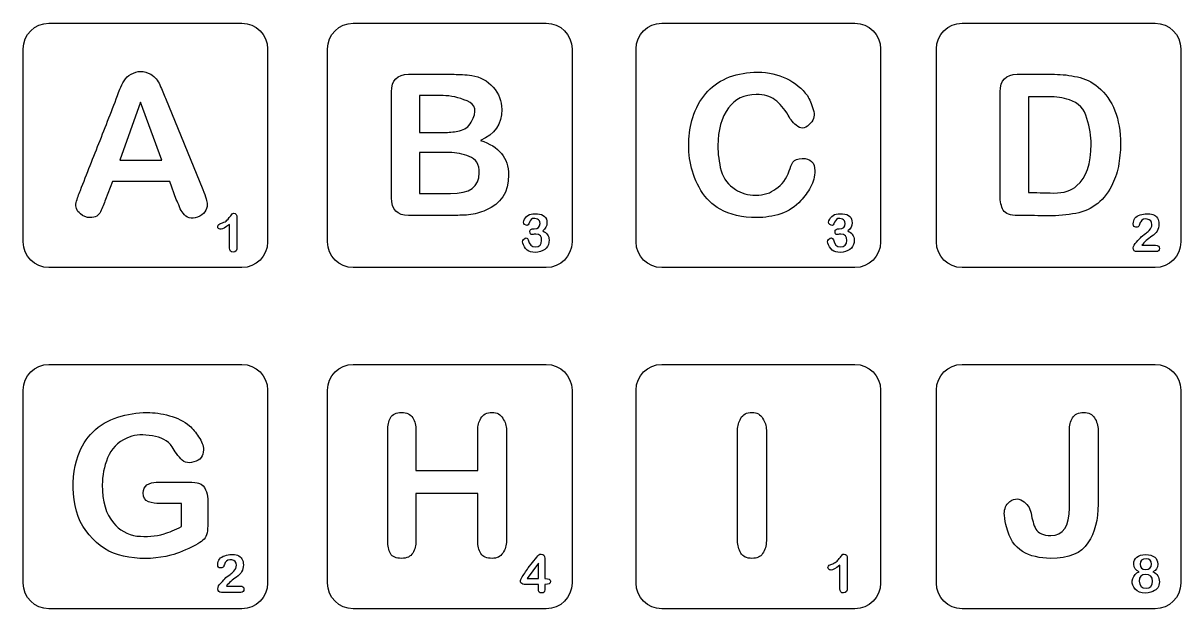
# Model space of a CAD drawing. Extents: x 12.6 to 58.1, y 26.6 to 54.4.
# Drawn here: x 12.62 to 38.02, y 41.59 to 54.44 of the extents above; entities that cross this region are included whole.
import ezdxf

# ---------------------------------------------------------------- set-up
doc = ezdxf.new("R2010")
doc.units = 0
doc.layers.add('Layer_1', color=7, linetype='CONTINUOUS')

msp = doc.modelspace()

# ---------------------------------------------------------------- linework, layer by layer
at = {"layer": 'Layer_1', "color": 7}
for p, q in [((13.187188, 54.443543), (17.420522, 54.443543)), ((13.187188, 54.443543), (13.187188, 54.443543)), ((19.865204, 54.443543), (24.098538, 54.443543)), ((19.865204, 54.443543), (19.865204, 54.443543)), ((26.633447, 54.443543), (30.866783, 54.443543)), ((26.633447, 54.443543), (26.633447, 54.443543)), ((33.221236, 54.443543), (37.454572, 54.443543)), ((33.221236, 54.443543), (33.221236, 54.443543)), ((12.622744, 49.645762), (12.622744, 53.879098)), ((17.984966, 53.879098), (17.984966, 49.645762)), ((19.30076, 49.645762), (19.30076, 53.879098)), ((24.662983, 53.879098), (24.662983, 49.645762)), ((26.069003, 49.645762), (26.069003, 53.879098)), ((31.431227, 53.879098), (31.431227, 49.645762)), ((32.656791, 49.645762), (32.656791, 53.879098)), ((38.019016, 53.879098), (38.019016, 49.645762)), ((17.420522, 49.081317), (13.187188, 49.081317)), ((24.098538, 49.081317), (19.865204, 49.081317)), ((30.866783, 49.081317), (26.633447, 49.081317)), ((37.454572, 49.081317), (33.221236, 49.081317)), ((13.187188, 46.956393), (17.420522, 46.956393)), ((13.187188, 46.956393), (13.187188, 46.956393)), ((19.865204, 46.956393), (24.098538, 46.956393)), ((19.865204, 46.956393), (19.865204, 46.956393)), ((26.633447, 46.956393), (30.866783, 46.956393)), ((26.633447, 46.956393), (26.633447, 46.956393)), ((33.221236, 46.956393), (37.454572, 46.956393)), ((33.221236, 46.956393), (33.221236, 46.956393)), ((12.622744, 42.158615), (12.622744, 46.391949)), ((17.984966, 46.391949), (17.984966, 42.158615)), ((19.30076, 42.158615), (19.30076, 46.391949)), ((24.662983, 46.391949), (24.662983, 42.158615)), ((26.069003, 42.158615), (26.069003, 46.391949)), ((31.431227, 46.391949), (31.431227, 42.158615)), ((32.656791, 42.158615), (32.656791, 46.391949)), ((38.019016, 46.391949), (38.019016, 42.158615)), ((17.420522, 41.594171), (13.187188, 41.594171)), ((24.098538, 41.594171), (19.865204, 41.594171)), ((30.866783, 41.594171), (26.633447, 41.594171)), ((37.454572, 41.594171), (33.221236, 41.594171))]:
    msp.add_line(p, q, dxfattribs=at)
at = {"layer": 'Layer_1', "color": 3}
for p, q in [((21.075461, 53.32082), (22.080166, 53.32082)), ((34.428345, 53.32082), (35.246129, 53.32082)), ((34.428345, 53.32082), (34.428345, 53.32082)), ((20.701615, 50.610454), (20.701615, 52.935293)), ((21.320796, 52.853514), (21.320796, 52.047414)), ((21.83483, 52.853514), (21.320796, 52.853514)), ((34.054502, 50.668868), (34.054502, 52.935293)), ((34.673681, 52.830149), (34.673681, 50.727283)), ((35.117622, 52.830149), (34.673681, 52.830149)), ((15.199275, 52.713323), (14.743653, 51.439919)), ((15.666579, 51.439919), (15.199275, 52.713323)), ((15.748358, 52.795102), (16.566139, 50.797375)), ((21.320796, 52.047414), (21.893242, 52.047414)), ((21.975021, 51.603475), (21.320796, 51.603475)), ((21.320796, 51.603475), (21.320796, 50.703917)), ((21.975021, 51.603475), (21.975021, 51.603475)), ((14.743653, 51.439919), (15.666579, 51.439919)), ((29.989122, 51.206267), (29.989122, 51.206267)), ((14.580096, 50.972616), (14.428221, 50.575405)), ((15.841819, 50.972616), (14.580096, 50.972616)), ((15.98201, 50.575405), (15.841819, 50.972616)), ((15.98201, 50.575405), (15.98201, 50.575405)), ((21.320796, 50.703917), (21.998387, 50.703917)), ((17.208683, 50.259976), (17.208683, 50.259976)), ((17.313828, 50.178197), (17.313828, 49.535656)), ((22.021752, 50.224927), (21.075461, 50.224927)), ((22.021752, 50.224924), (22.021752, 50.224927)), ((22.021752, 50.224924), (22.021752, 50.224924)), ((17.150272, 49.512291), (17.150272, 50.026324)), ((23.832554, 49.932858), (23.832554, 49.932864)), ((30.526524, 49.932858), (30.526524, 49.932864)), ((37.150396, 49.757624), (37.243853, 49.827719)), ((37.162077, 49.570705), (37.162077, 49.570702)), ((37.162077, 49.570702), (37.465824, 49.570702)), ((17.150272, 49.512291), (17.150272, 49.512291)), ((37.477508, 49.430511), (37.056932, 49.430511)), ((20.619838, 43.086855), (20.619838, 45.516837)), ((21.239017, 45.516837), (21.239017, 44.62896)), ((21.239017, 45.516837), (21.239017, 45.516837)), ((22.5942, 44.62896), (22.5942, 45.516837)), ((23.22506, 45.516837), (23.22506, 43.086855)), ((28.295146, 43.086855), (28.295146, 45.516837)), ((28.926005, 45.516837), (28.926005, 43.086855)), ((35.573242, 43.811179), (35.573242, 45.516837)), ((36.204104, 45.516837), (36.204104, 43.892955)), ((36.204104, 45.516837), (36.204104, 45.516837)), ((21.239017, 44.62896), (22.5942, 44.62896)), ((15.538069, 44.371943), (16.250708, 44.371943)), ((16.671284, 44.009781), (16.671284, 43.413971)), ((16.671284, 44.009776), (16.671284, 44.009781)), ((16.671284, 44.009776), (16.671284, 44.009776)), ((22.5942, 44.126607), (21.239017, 44.126607)), ((21.239017, 44.126607), (21.239017, 43.086855)), ((22.5942, 43.086855), (22.5942, 44.126607)), ((16.098836, 43.904639), (15.619848, 43.904639)), ((16.098836, 43.402287), (16.098836, 43.904639)), ((28.295146, 43.086855), (28.295146, 43.086855)), ((23.70405, 42.491045), (23.890972, 42.724694)), ((24.066212, 42.701331), (24.066212, 42.25739)), ((30.701765, 42.701331), (30.701765, 42.058788)), ((37.255537, 42.689647), (37.255537, 42.689647)), ((23.926015, 42.596187), (23.680682, 42.25739)), ((23.926015, 42.25739), (23.926015, 42.596187)), ((30.538206, 42.03542), (30.538206, 42.549456)), ((36.986839, 42.572821), (36.986839, 42.572821)), ((17.068492, 42.280755), (17.161953, 42.350851)), ((23.680682, 42.25739), (23.926015, 42.25739)), ((37.395729, 42.198976), (37.395729, 42.198976)), ((17.395605, 41.953643), (16.975029, 41.953643)), ((17.080173, 42.093834), (17.383921, 42.093834)), ((17.080173, 42.093834), (17.080173, 42.093834)), ((23.926015, 42.128883), (23.645633, 42.128883)), ((23.926015, 42.023738), (23.926015, 42.128883)), ((23.926021, 42.023738), (23.926015, 42.023738)), ((24.066212, 42.128883), (24.066212, 42.012054)), ((30.538208, 42.035422), (30.538206, 42.03542))]:
    msp.add_line(p, q, dxfattribs=at)
at = {"layer": 'Layer_1', "color": 7}
for points in [[(12.622744, 53.879098), (12.622744, 54.1918), (12.874486, 54.443543), (13.187188, 54.443543)], [(17.420522, 54.443543), (17.733224, 54.443543), (17.984966, 54.1918), (17.984966, 53.879098)], [(19.30076, 53.879098), (19.30076, 54.1918), (19.552502, 54.443543), (19.865204, 54.443543)], [(24.098538, 54.443543), (24.41124, 54.443543), (24.662983, 54.1918), (24.662983, 53.879098)], [(26.069003, 53.879098), (26.069003, 54.1918), (26.320745, 54.443543), (26.633447, 54.443543)], [(30.866783, 54.443543), (31.179485, 54.443543), (31.431227, 54.1918), (31.431227, 53.879098)], [(32.656791, 53.879098), (32.656791, 54.1918), (32.908534, 54.443543), (33.221236, 54.443543)], [(37.454572, 54.443543), (37.767274, 54.443543), (38.019016, 54.1918), (38.019016, 53.879098)], [(13.187188, 49.081317), (12.874486, 49.081317), (12.622744, 49.33306), (12.622744, 49.645762)], [(17.984966, 49.645762), (17.984966, 49.33306), (17.733224, 49.081317), (17.420522, 49.081317)], [(19.865204, 49.081317), (19.552502, 49.081317), (19.30076, 49.33306), (19.30076, 49.645762)], [(24.662983, 49.645762), (24.662983, 49.33306), (24.41124, 49.081317), (24.098538, 49.081317)], [(26.633447, 49.081317), (26.320745, 49.081317), (26.069003, 49.33306), (26.069003, 49.645762)], [(31.431227, 49.645762), (31.431227, 49.33306), (31.179485, 49.081317), (30.866783, 49.081317)], [(33.221236, 49.081317), (32.908534, 49.081317), (32.656791, 49.33306), (32.656791, 49.645762)], [(38.019016, 49.645762), (38.019016, 49.33306), (37.767274, 49.081317), (37.454572, 49.081317)], [(12.622744, 46.391949), (12.622744, 46.704651), (12.874486, 46.956393), (13.187188, 46.956393)], [(17.420522, 46.956393), (17.733224, 46.956393), (17.984966, 46.704651), (17.984966, 46.391949)], [(19.30076, 46.391949), (19.30076, 46.704651), (19.552502, 46.956393), (19.865204, 46.956393)], [(24.098538, 46.956393), (24.41124, 46.956393), (24.662983, 46.704651), (24.662983, 46.391949)], [(26.069003, 46.391949), (26.069003, 46.704651), (26.320745, 46.956393), (26.633447, 46.956393)], [(30.866783, 46.956393), (31.179485, 46.956393), (31.431227, 46.704651), (31.431227, 46.391949)], [(32.656791, 46.391949), (32.656791, 46.704651), (32.908534, 46.956393), (33.221236, 46.956393)], [(37.454572, 46.956393), (37.767274, 46.956393), (38.019016, 46.704651), (38.019016, 46.391949)], [(13.187188, 41.594171), (12.874486, 41.594171), (12.622744, 41.845913), (12.622744, 42.158615)], [(17.984966, 42.158615), (17.984966, 41.845913), (17.733224, 41.594171), (17.420522, 41.594171)], [(19.865204, 41.594171), (19.552502, 41.594171), (19.30076, 41.845913), (19.30076, 42.158615)], [(24.662983, 42.158615), (24.662983, 41.845913), (24.41124, 41.594171), (24.098538, 41.594171)], [(26.633447, 41.594171), (26.320745, 41.594171), (26.069003, 41.845913), (26.069003, 42.158615)], [(31.431227, 42.158615), (31.431227, 41.845913), (31.179485, 41.594171), (30.866783, 41.594171)], [(33.221236, 41.594171), (32.908534, 41.594171), (32.656791, 41.845913), (32.656791, 42.158615)], [(38.019016, 42.158615), (38.019016, 41.845913), (37.767274, 41.594171), (37.454572, 41.594171)]]:
    msp.add_open_spline(points, degree=3, dxfattribs=at)
at = {"layer": 'Layer_1', "color": 3}
for points in [[(14.988988, 53.32082), (15.12918, 53.406492), (15.273265, 53.406492), (15.421246, 53.32082)], [(28.119905, 53.262406), (28.306827, 53.332501), (28.513219, 53.367548), (28.739084, 53.367548)], [(28.739084, 53.367548), (28.972739, 53.367548), (29.183025, 53.320817), (29.369944, 53.227359)], [(14.743653, 52.993705), (14.767021, 53.056014), (14.79817, 53.11832), (14.837113, 53.180626)], [(14.837113, 53.180626), (14.876057, 53.242935), (14.926682, 53.289666), (14.988988, 53.32082)], [(15.421246, 53.32082), (15.514704, 53.2663), (15.580904, 53.188416), (15.619848, 53.087168)], [(15.619848, 53.087168), (15.666579, 52.985918), (15.709414, 52.888563), (15.748358, 52.795102)], [(20.701615, 52.935293), (20.701615, 53.19231), (20.82623, 53.32082), (21.075461, 53.32082)], [(22.080166, 53.32082), (22.196992, 53.32082), (22.325499, 53.313031), (22.46569, 53.297452)], [(22.46569, 53.297452), (22.652612, 53.266298), (22.808378, 53.180623), (22.932994, 53.040432)], [(27.33717, 52.444622), (27.485151, 52.849619), (27.746062, 53.122215), (28.119905, 53.262406)], [(29.369944, 53.227359), (29.556868, 53.133899), (29.70874, 53.009284), (29.825566, 52.853514)], [(34.054502, 52.935293), (34.054502, 53.19231), (34.179118, 53.32082), (34.428345, 53.32082)], [(35.246129, 53.32082), (35.417475, 53.32082), (35.584926, 53.301347), (35.748482, 53.262406)], [(35.748482, 53.262406), (35.912038, 53.231251), (36.063913, 53.157261), (36.204104, 53.040435)], [(14.311398, 51.872176), (14.459376, 52.246019), (14.603462, 52.619862), (14.743653, 52.993705)], [(22.360545, 52.736691), (22.173627, 52.814573), (21.998387, 52.853514), (21.83483, 52.853514)], [(22.932994, 53.040432), (23.057609, 52.900241), (23.119915, 52.736685), (23.119915, 52.549764)], [(28.704038, 52.876879), (28.439231, 52.876879), (28.236731, 52.779524), (28.09654, 52.584816)], [(29.112927, 52.760056), (29.011677, 52.837938), (28.87538, 52.876879), (28.704038, 52.876879)], [(29.825566, 52.853514), (29.872297, 52.775632), (29.915132, 52.674382), (29.954076, 52.549766)], [(35.573242, 52.760056), (35.433051, 52.806783), (35.281179, 52.830149), (35.117622, 52.830149)], [(36.204104, 53.040435), (36.531217, 52.767842), (36.694773, 52.351164), (36.694773, 51.7904)], [(22.454009, 52.269384), (22.586411, 52.510825), (22.555256, 52.666595), (22.360545, 52.736691)], [(28.09654, 52.584816), (27.940773, 52.374529), (27.862888, 52.098039), (27.862888, 51.75535)], [(29.404993, 52.421257), (29.319322, 52.569237), (29.221966, 52.682171), (29.112927, 52.760056)], [(35.958769, 52.351164), (35.904252, 52.56145), (35.775742, 52.697747), (35.573242, 52.760056)], [(23.119915, 52.549764), (23.119915, 52.230438), (22.964148, 52.004575), (22.652612, 51.872171)], [(27.267075, 51.334774), (27.18919, 51.716407), (27.212555, 52.086355), (27.33717, 52.444622)], [(29.61528, 52.175924), (29.521819, 52.246019), (29.451723, 52.327796), (29.404993, 52.421257)], [(29.954076, 52.549766), (29.99302, 52.432941), (29.973549, 52.331693), (29.895662, 52.246019)], [(36.052229, 51.790397), (36.052229, 51.961742), (36.021075, 52.148664), (35.958769, 52.351164)], [(21.893242, 52.047414), (21.994492, 52.047414), (22.095742, 52.059098), (22.196989, 52.082463)], [(22.196989, 52.082463), (22.306026, 52.105831), (22.3917, 52.168134), (22.454009, 52.269384)], [(29.895662, 52.246019), (29.802201, 52.136983), (29.70874, 52.113617), (29.61528, 52.175924)], [(13.879141, 50.77401), (14.019332, 51.140066), (14.163418, 51.50612), (14.311398, 51.872176)], [(22.652612, 51.872171), (23.065398, 51.739769), (23.27179, 51.486647), (23.27179, 51.112801)], [(22.407279, 51.521696), (22.267085, 51.576216), (22.122999, 51.603475), (21.975021, 51.603475)], [(27.862888, 51.75535), (27.862888, 51.576216), (27.886256, 51.393189), (27.932984, 51.206267)], [(35.736798, 50.879155), (35.947085, 51.0505), (36.052229, 51.354248), (36.052229, 51.790397)], [(36.694773, 51.7904), (36.694773, 51.626843), (36.679195, 51.463284), (36.648043, 51.299728)], [(22.629246, 51.159537), (22.629246, 51.346458), (22.555256, 51.467179), (22.407279, 51.521696)], [(27.489045, 50.77401), (27.380009, 50.960934), (27.306019, 51.147856), (27.267075, 51.334774)], [(29.428358, 51.206267), (29.451726, 51.276363), (29.478983, 51.338669), (29.510135, 51.393189)], [(29.510135, 51.393189), (29.549079, 51.447708), (29.61528, 51.474968), (29.70874, 51.474968)], [(29.70874, 51.474968), (29.895662, 51.474968), (29.989122, 51.385402), (29.989122, 51.206267)], [(21.998387, 50.703917), (22.41896, 50.703917), (22.629246, 50.85579), (22.629246, 51.159537)], [(23.27179, 51.112801), (23.27179, 50.731172), (23.104339, 50.474155), (22.769437, 50.341753)], [(27.932984, 51.206267), (27.987501, 51.027132), (28.092645, 50.890836), (28.248415, 50.797375)], [(29.136292, 50.809059), (29.268697, 50.894731), (29.366052, 51.027132), (29.428358, 51.206267)], [(29.989122, 51.206267), (29.989122, 51.081652), (29.957968, 50.960932), (29.895662, 50.844106)], [(36.648043, 51.299728), (36.616888, 51.143961), (36.566263, 50.999875), (36.496168, 50.867474)], [(16.566139, 50.797375), (16.628446, 50.633819), (16.6596, 50.52478), (16.6596, 50.470263)], [(28.248415, 50.797375), (28.37303, 50.711704), (28.521008, 50.668868), (28.692354, 50.668868)], [(28.692354, 50.668868), (28.871486, 50.668868), (29.019466, 50.715599), (29.136292, 50.809059)], [(29.895662, 50.844106), (29.833356, 50.735069), (29.76326, 50.637714), (29.685375, 50.55204)], [(35.234448, 50.715599), (35.452524, 50.715599), (35.619972, 50.770118), (35.736798, 50.879155)], [(36.496168, 50.867474), (36.309246, 50.509207), (36.02497, 50.306707), (35.643337, 50.259976)], [(13.78568, 50.505312), (13.809048, 50.598773), (13.840197, 50.688339), (13.879141, 50.77401)], [(14.428221, 50.575405), (14.397067, 50.481947), (14.36202, 50.392381), (14.323079, 50.306707)], [(16.052103, 50.411848), (16.028735, 50.474158), (16.005375, 50.528677), (15.98201, 50.575405)], [(21.075461, 50.224927), (20.82623, 50.224927), (20.701615, 50.353437), (20.701615, 50.610454)], [(27.909618, 50.365118), (27.738273, 50.458582), (27.598082, 50.594878), (27.489045, 50.77401)], [(29.685375, 50.55204), (29.56076, 50.411851), (29.412782, 50.314496), (29.241437, 50.259976)], [(34.124601, 50.341756), (34.077868, 50.419641), (34.054502, 50.528677), (34.054502, 50.668868)], [(34.673681, 50.727283), (34.829451, 50.727283), (35.016372, 50.723388), (35.234448, 50.715599)], [(13.879141, 50.259976), (13.793467, 50.330072), (13.762315, 50.411848), (13.78568, 50.505312)], [(14.323079, 50.306707), (14.284136, 50.221032), (14.206254, 50.178197), (14.089428, 50.178197)], [(16.133882, 50.27166), (16.102728, 50.310601), (16.075468, 50.357332), (16.052103, 50.411848)], [(16.6596, 50.470263), (16.6596, 50.337861), (16.589505, 50.2444), (16.449313, 50.189881)], [(22.769437, 50.341753), (22.652612, 50.287233), (22.527999, 50.252184), (22.395595, 50.236608)], [(28.715719, 50.178197), (28.396393, 50.178197), (28.127694, 50.240503), (27.909618, 50.365118)], [(34.440029, 50.22493), (34.276473, 50.22493), (34.171331, 50.263871), (34.124601, 50.341756)], [(14.089428, 50.178197), (14.011543, 50.178197), (13.941447, 50.205459), (13.879141, 50.259976)], [(16.449313, 50.189881), (16.309122, 50.14315), (16.203978, 50.170407), (16.133882, 50.27166)], [(16.91662, 50.026324), (16.939988, 50.041903), (16.967242, 50.053587), (16.998397, 50.061371)], [(16.998397, 50.061371), (17.03734, 50.076949), (17.068492, 50.09642), (17.091857, 50.119785)], [(17.091857, 50.119785), (17.123012, 50.15094), (17.161956, 50.19767), (17.208683, 50.259976)], [(17.208683, 50.259976), (17.216472, 50.267766), (17.228156, 50.27166), (17.243732, 50.27166)], [(17.243732, 50.27166), (17.290463, 50.27166), (17.313828, 50.240506), (17.313828, 50.178197)], [(22.395595, 50.236608), (22.26319, 50.228819), (22.138578, 50.224924), (22.021752, 50.224924)], [(23.622268, 50.026322), (23.591113, 50.057476), (23.591113, 50.096417), (23.622268, 50.143148)], [(23.622268, 50.143148), (23.668998, 50.236608), (23.762459, 50.275549), (23.90265, 50.259973)], [(23.715729, 50.038006), (23.70015, 49.999065), (23.668995, 49.99517), (23.622268, 50.026322)], [(23.797505, 50.154834), (23.758564, 50.131466), (23.731304, 50.092525), (23.715729, 50.038006)], [(23.90265, 50.14315), (23.863709, 50.158729), (23.82866, 50.162624), (23.797505, 50.154834)], [(23.832554, 49.932864), (23.918229, 49.932864), (23.961064, 49.971805), (23.961064, 50.04969)], [(23.90265, 50.259973), (24.042844, 50.252184), (24.112939, 50.185983), (24.112939, 50.061368)], [(23.961064, 50.04969), (23.961064, 50.09642), (23.941591, 50.127575), (23.90265, 50.14315)], [(24.112939, 50.061368), (24.112939, 49.991272), (24.081785, 49.932861), (24.019476, 49.886131)], [(29.241437, 50.259976), (29.070091, 50.205457), (28.894854, 50.178197), (28.715719, 50.178197)], [(30.316235, 50.026322), (30.28508, 50.057476), (30.28508, 50.096417), (30.316235, 50.143148)], [(30.316235, 50.143148), (30.362968, 50.236608), (30.456429, 50.275549), (30.59662, 50.259973)], [(30.409698, 50.038006), (30.39412, 49.999065), (30.362965, 49.99517), (30.316235, 50.026322)], [(30.491475, 50.154834), (30.452531, 50.131466), (30.425274, 50.092525), (30.409698, 50.038006)], [(30.59662, 50.14315), (30.557676, 50.158729), (30.52263, 50.162624), (30.491475, 50.154834)], [(30.526524, 49.932864), (30.612196, 49.932864), (30.655031, 49.971805), (30.655031, 50.04969)], [(30.59662, 50.259973), (30.736808, 50.252184), (30.806904, 50.185983), (30.806904, 50.061368)], [(30.655031, 50.04969), (30.655031, 50.09642), (30.635558, 50.127575), (30.59662, 50.14315)], [(30.806904, 50.061368), (30.806904, 49.991272), (30.775752, 49.932861), (30.713446, 49.886131)], [(35.035843, 50.213246), (34.833346, 50.221035), (34.63474, 50.22493), (34.440029, 50.22493)], [(35.643337, 50.259976), (35.448627, 50.228822), (35.246129, 50.213246), (35.035843, 50.213246)], [(36.975155, 50.038006), (36.975155, 50.139256), (37.02578, 50.205457), (37.12703, 50.236611)], [(37.033567, 49.967913), (36.994626, 49.967913), (36.975155, 49.991281), (36.975155, 50.038006)], [(37.138712, 50.084736), (37.123133, 50.061368), (37.111449, 50.034114), (37.103665, 50.002959)], [(37.12703, 50.236611), (37.228278, 50.267766), (37.321738, 50.27166), (37.40741, 50.248295)], [(37.278903, 50.14315), (37.216596, 50.158729), (37.169866, 50.139256), (37.138712, 50.084736)], [(37.384047, 50.026324), (37.384047, 50.09642), (37.348998, 50.135364), (37.278903, 50.14315)], [(37.535922, 50.038006), (37.535922, 49.92118), (37.485297, 49.831614), (37.384047, 49.769308)], [(37.40741, 50.248295), (37.493084, 50.209351), (37.535922, 50.139256), (37.535922, 50.038006)], [(16.893252, 49.956229), (16.885463, 49.979597), (16.893252, 50.002959), (16.91662, 50.026324)], [(16.96335, 49.92118), (16.932196, 49.92118), (16.908828, 49.932864), (16.893252, 49.956229)], [(17.150272, 50.026324), (17.056808, 49.956229), (16.994502, 49.92118), (16.96335, 49.92118)], [(23.739094, 49.874444), (23.739094, 49.913388), (23.770248, 49.932858), (23.832554, 49.932858)], [(23.785827, 49.804348), (23.754672, 49.804348), (23.739094, 49.827716), (23.739094, 49.874444)], [(23.867604, 49.816032), (23.844236, 49.816032), (23.816979, 49.812138), (23.785827, 49.804348)], [(23.996111, 49.675841), (24.0039, 49.769302), (23.961064, 49.816032), (23.867604, 49.816032)], [(24.019476, 49.886131), (24.112939, 49.839397), (24.15967, 49.773197), (24.15967, 49.687525)], [(30.433061, 49.874444), (30.433061, 49.913388), (30.464215, 49.932858), (30.526524, 49.932858)], [(30.479791, 49.804348), (30.448637, 49.804348), (30.433061, 49.827716), (30.433061, 49.874444)], [(30.561571, 49.816032), (30.538203, 49.816032), (30.510946, 49.812138), (30.479791, 49.804348)], [(30.690081, 49.675841), (30.69787, 49.769302), (30.655034, 49.816032), (30.561571, 49.816032)], [(30.713446, 49.886131), (30.806906, 49.839397), (30.853637, 49.773197), (30.853637, 49.687525)], [(37.103665, 50.002959), (37.095876, 49.979591), (37.072511, 49.967913), (37.033567, 49.967913)], [(37.243853, 49.827719), (37.267221, 49.843298), (37.294479, 49.866663), (37.325633, 49.897815)], [(37.325633, 49.897815), (37.364577, 49.936758), (37.384047, 49.979594), (37.384047, 50.026324)], [(17.313828, 49.535656), (17.313828, 49.457771), (17.286565, 49.41883), (17.232048, 49.41883)], [(23.598903, 49.582383), (23.567748, 49.629111), (23.567748, 49.668055), (23.598903, 49.699209)], [(23.598903, 49.699209), (23.645633, 49.74594), (23.680682, 49.742045), (23.704047, 49.687525)], [(23.914334, 49.418827), (23.750778, 49.395459), (23.645633, 49.449979), (23.598903, 49.582383)], [(23.704047, 49.687525), (23.727415, 49.586278), (23.778035, 49.535653), (23.85592, 49.535653)], [(23.85592, 49.535653), (23.94938, 49.535653), (23.996111, 49.582383), (23.996111, 49.675841)], [(24.15967, 49.687525), (24.15967, 49.539545), (24.07789, 49.449979), (23.914334, 49.418827)], [(30.29287, 49.582383), (30.261715, 49.629111), (30.261715, 49.668055), (30.29287, 49.699209)], [(30.29287, 49.699209), (30.339603, 49.74594), (30.374649, 49.742045), (30.398014, 49.687525)], [(30.608301, 49.418827), (30.444745, 49.395459), (30.339603, 49.449979), (30.29287, 49.582383)], [(30.398014, 49.687525), (30.421382, 49.586278), (30.472005, 49.535653), (30.54989, 49.535653)], [(30.54989, 49.535653), (30.64335, 49.535653), (30.690081, 49.582383), (30.690081, 49.675841)], [(30.853637, 49.687525), (30.853637, 49.539545), (30.771857, 49.449979), (30.608301, 49.418827)], [(36.975155, 49.512291), (36.975155, 49.551232), (36.998523, 49.594067), (37.045251, 49.640798)], [(37.045251, 49.640798), (37.091981, 49.687528), (37.12703, 49.726469), (37.150396, 49.757624)], [(37.384047, 49.769308), (37.290584, 49.707001), (37.216594, 49.6408), (37.162077, 49.570705)], [(37.465824, 49.570702), (37.520344, 49.570702), (37.547604, 49.547334), (37.547604, 49.500607)], [(17.232048, 49.41883), (17.177531, 49.41883), (17.150272, 49.449984), (17.150272, 49.512291)], [(37.056932, 49.430511), (37.002415, 49.430511), (36.975155, 49.457774), (36.975155, 49.512291)], [(37.547604, 49.500607), (37.547604, 49.453876), (37.524236, 49.430511), (37.477508, 49.430511)], [(14.147842, 45.470109), (14.303609, 45.625876), (14.486636, 45.734913), (14.696922, 45.797222)], [(14.696922, 45.797222), (14.907209, 45.867317), (15.12139, 45.902364), (15.339466, 45.902364)], [(15.339466, 45.902364), (15.495233, 45.902364), (15.658792, 45.878996), (15.830138, 45.832268)], [(15.830138, 45.832268), (16.00148, 45.785538), (16.149458, 45.711547), (16.274073, 45.6103)], [(20.619838, 45.516837), (20.619838, 45.618087), (20.639312, 45.707653), (20.67825, 45.785538)], [(20.67825, 45.785538), (20.724983, 45.863423), (20.80676, 45.902364), (20.923586, 45.902364)], [(20.923586, 45.902364), (21.040411, 45.902364), (21.122191, 45.863423), (21.168921, 45.785538)], [(21.168921, 45.785538), (21.215652, 45.707653), (21.239017, 45.618087), (21.239017, 45.516837)], [(22.5942, 45.516837), (22.5942, 45.6103), (22.617568, 45.695972), (22.664296, 45.773856)], [(22.664296, 45.773856), (22.711023, 45.859528), (22.792803, 45.902364), (22.909628, 45.902364)], [(22.909628, 45.902364), (23.018665, 45.902364), (23.09655, 45.859528), (23.14328, 45.773856)], [(23.14328, 45.773856), (23.1978, 45.695972), (23.22506, 45.6103), (23.22506, 45.516837)], [(28.295146, 45.516837), (28.295146, 45.6103), (28.318514, 45.695972), (28.365238, 45.773856)], [(28.365238, 45.773856), (28.411972, 45.859528), (28.493748, 45.902364), (28.610574, 45.902364)], [(28.610574, 45.902364), (28.719611, 45.902364), (28.797496, 45.859528), (28.844229, 45.773856)], [(28.844229, 45.773856), (28.898746, 45.695972), (28.926005, 45.6103), (28.926005, 45.516837)], [(35.573242, 45.516837), (35.573242, 45.618087), (35.59661, 45.707653), (35.643337, 45.785538)], [(35.643337, 45.785538), (35.690068, 45.863423), (35.771847, 45.902364), (35.888673, 45.902364)], [(35.888673, 45.902364), (35.99771, 45.902364), (36.075595, 45.863423), (36.122325, 45.785538)], [(36.122325, 45.785538), (36.176845, 45.707653), (36.204104, 45.618087), (36.204104, 45.516837)], [(13.832408, 44.956072), (13.902503, 45.15857), (14.007648, 45.329915), (14.147842, 45.470109)], [(16.274073, 45.6103), (16.344169, 45.547991), (16.410372, 45.466212), (16.472679, 45.364964)], [(14.895528, 45.341599), (14.693028, 45.248139), (14.552837, 45.104053), (14.474955, 44.909342)], [(15.386196, 45.400011), (15.199272, 45.423379), (15.035716, 45.403905), (14.895528, 45.341599)], [(15.8535, 45.201408), (15.736674, 45.318234), (15.580904, 45.384435), (15.386196, 45.400011)], [(16.472679, 45.364964), (16.542774, 45.271504), (16.577823, 45.178043), (16.577823, 45.084582)], [(13.73895, 43.986416), (13.692217, 44.336894), (13.723371, 44.660114), (13.832408, 44.956072)], [(15.93528, 45.072898), (15.904125, 45.127415), (15.876865, 45.170254), (15.8535, 45.201408)], [(16.052103, 44.921026), (16.005375, 44.975543), (15.966434, 45.026168), (15.93528, 45.072898)], [(16.577823, 45.084582), (16.577823, 44.944391), (16.507728, 44.854825), (16.367537, 44.815881)], [(14.474955, 44.909342), (14.39707, 44.714631), (14.358129, 44.516026), (14.358129, 44.313529)], [(16.367537, 44.815881), (16.227343, 44.776938), (16.122198, 44.811987), (16.052103, 44.921026)], [(14.358129, 44.313529), (14.358129, 43.947475), (14.439905, 43.670988), (14.603462, 43.484063)], [(15.257689, 44.138291), (15.257689, 44.216176), (15.284952, 44.274588), (15.339466, 44.313529)], [(15.339466, 44.313529), (15.401772, 44.352472), (15.467973, 44.371943), (15.538069, 44.371943)], [(16.250708, 44.371943), (16.359745, 44.371943), (16.433735, 44.364154), (16.472679, 44.348575)], [(16.472679, 44.348575), (16.550564, 44.325207), (16.601186, 44.278477), (16.624551, 44.208381)], [(16.624551, 44.208381), (16.655705, 44.146075), (16.671284, 44.079871), (16.671284, 44.009776)], [(14.147842, 43.133586), (13.921977, 43.351662), (13.785678, 43.635938), (13.73895, 43.986416)], [(15.374512, 43.939686), (15.29663, 43.97084), (15.257689, 44.037041), (15.257689, 44.138291)], [(15.619848, 43.904639), (15.534174, 43.904639), (15.452397, 43.916323), (15.374512, 43.939686)], [(34.229743, 43.916321), (34.338782, 44.017571), (34.443927, 44.033146), (34.545174, 43.963051)], [(34.545174, 43.963051), (34.646421, 43.900745), (34.70873, 43.811176), (34.732095, 43.69435)], [(34.147966, 43.64762), (34.140177, 43.756659), (34.167439, 43.846225), (34.229743, 43.916321)], [(34.732095, 43.69435), (34.755463, 43.554159), (34.79051, 43.437333), (34.837237, 43.343872)], [(35.16435, 43.203681), (35.436945, 43.203681), (35.573242, 43.406181), (35.573242, 43.811179)], [(36.204104, 43.892955), (36.204104, 43.550267), (36.130114, 43.26599), (35.982134, 43.040125)], [(14.603462, 43.484063), (14.735866, 43.320507), (14.907209, 43.223155), (15.117496, 43.192)], [(34.194696, 43.390603), (34.171328, 43.460698), (34.155753, 43.546372), (34.147966, 43.64762)], [(15.117496, 43.192), (15.327782, 43.168632), (15.526388, 43.184211), (15.713309, 43.23873)], [(15.713309, 43.23873), (15.822346, 43.269882), (15.950855, 43.324402), (16.098836, 43.402287)], [(16.671284, 43.413971), (16.671284, 43.258201), (16.636235, 43.153056), (16.566139, 43.098537)], [(34.545174, 42.853204), (34.373828, 42.954454), (34.257003, 43.133586), (34.194696, 43.390603)], [(34.837237, 43.343872), (34.891757, 43.250412), (35.000794, 43.203681), (35.16435, 43.203681)], [(14.942255, 42.724694), (14.622932, 42.771424), (14.358129, 42.90772), (14.147842, 43.133586)], [(16.402583, 42.993395), (16.200086, 42.884358), (16.020951, 42.810368), (15.865181, 42.771424)], [(16.566139, 43.098537), (16.534985, 43.067385), (16.480468, 43.032339), (16.402583, 42.993395)], [(20.67825, 42.806473), (20.639309, 42.884358), (20.619838, 42.977819), (20.619838, 43.086855)], [(21.239017, 43.086855), (21.239017, 42.985605), (21.215649, 42.896039), (21.168921, 42.818157)], [(22.664296, 42.806473), (22.617565, 42.884358), (22.5942, 42.977819), (22.5942, 43.086855)], [(23.22506, 43.086855), (23.22506, 42.985605), (23.197797, 42.896039), (23.14328, 42.818157)], [(28.365238, 42.818157), (28.318511, 42.896039), (28.295146, 42.985605), (28.295146, 43.086855)], [(28.926005, 43.086855), (28.926005, 42.977819), (28.898743, 42.884358), (28.844229, 42.806473)], [(35.982134, 43.040125), (35.834153, 42.814263), (35.561558, 42.701331), (35.16435, 42.701331)], [(15.865181, 42.771424), (15.577013, 42.693542), (15.269371, 42.677966), (14.942255, 42.724694)], [(16.893252, 42.561137), (16.893252, 42.662388), (16.943877, 42.728588), (17.045127, 42.759743)], [(17.045127, 42.759743), (17.146374, 42.790897), (17.239835, 42.794792), (17.325509, 42.771427)], [(17.196999, 42.666282), (17.134693, 42.681861), (17.087963, 42.662388), (17.056808, 42.607868)], [(17.302144, 42.549456), (17.302144, 42.619552), (17.267095, 42.658496), (17.196999, 42.666282)], [(17.325509, 42.771427), (17.411183, 42.732483), (17.454019, 42.662388), (17.454019, 42.561137)], [(20.923586, 42.701331), (20.80676, 42.701331), (20.724983, 42.736378), (20.67825, 42.806473)], [(21.168921, 42.818157), (21.122191, 42.740272), (21.040411, 42.701331), (20.923586, 42.701331)], [(22.909628, 42.701331), (22.792803, 42.701331), (22.711023, 42.736378), (22.664296, 42.806473)], [(23.14328, 42.818157), (23.09655, 42.740272), (23.018665, 42.701331), (22.909628, 42.701331)], [(23.890972, 42.724694), (23.91434, 42.771424), (23.945491, 42.794789), (23.984432, 42.794789)], [(23.984432, 42.794789), (24.038952, 42.794789), (24.066212, 42.763638), (24.066212, 42.701331)], [(28.610574, 42.701331), (28.493748, 42.701331), (28.411972, 42.740272), (28.365238, 42.818157)], [(28.844229, 42.806473), (28.797496, 42.736378), (28.719611, 42.701331), (28.610574, 42.701331)], [(30.479797, 42.642917), (30.503165, 42.666285), (30.522632, 42.689647), (30.538208, 42.713013)], [(30.538208, 42.713013), (30.553787, 42.736381), (30.573258, 42.759743), (30.596623, 42.783108)], [(30.596623, 42.783108), (30.596623, 42.790897), (30.608307, 42.794792), (30.631669, 42.794792)], [(30.631669, 42.794792), (30.678399, 42.794792), (30.701765, 42.763638), (30.701765, 42.701331)], [(35.16435, 42.701331), (34.922912, 42.701331), (34.71652, 42.751956), (34.545174, 42.853204)], [(36.986839, 42.572821), (36.986839, 42.713013), (37.072511, 42.783108), (37.243853, 42.783108)], [(37.255537, 42.689647), (37.169866, 42.689647), (37.12703, 42.650706), (37.12703, 42.572821)], [(37.243853, 42.783108), (37.422988, 42.783108), (37.512557, 42.713013), (37.512557, 42.572821)], [(37.372366, 42.572821), (37.372366, 42.650706), (37.333422, 42.689647), (37.255537, 42.689647)], [(16.951666, 42.491045), (16.912722, 42.491045), (16.893252, 42.514413), (16.893252, 42.561137)], [(17.021762, 42.526088), (17.013972, 42.50272), (16.990607, 42.491045), (16.951666, 42.491045)], [(17.056808, 42.607868), (17.041229, 42.5845), (17.029545, 42.557243), (17.021762, 42.526088)], [(17.161953, 42.350851), (17.185321, 42.36643), (17.212575, 42.389795), (17.24373, 42.420946)], [(17.24373, 42.420946), (17.282673, 42.45989), (17.302144, 42.502726), (17.302144, 42.549456)], [(17.454019, 42.561137), (17.454019, 42.444312), (17.403394, 42.354746), (17.302144, 42.292439)], [(23.552175, 42.269074), (23.598905, 42.33917), (23.64953, 42.41316), (23.70405, 42.491045)], [(30.281189, 42.479361), (30.273399, 42.502729), (30.281189, 42.526091), (30.304557, 42.549456)], [(30.351284, 42.444312), (30.32013, 42.444312), (30.296764, 42.455996), (30.281189, 42.479361)], [(30.304557, 42.549456), (30.327925, 42.565035), (30.355182, 42.576719), (30.386336, 42.584503)], [(30.538206, 42.549456), (30.444745, 42.479361), (30.382439, 42.444312), (30.351284, 42.444312)], [(30.386336, 42.584503), (30.417488, 42.600081), (30.448642, 42.619552), (30.479797, 42.642917)], [(37.103662, 42.409265), (37.02578, 42.44042), (36.986839, 42.494937), (36.986839, 42.572821)], [(37.12703, 42.572821), (37.12703, 42.494937), (37.165971, 42.455996), (37.243853, 42.455996)], [(37.243853, 42.455996), (37.329528, 42.455996), (37.372366, 42.494937), (37.372366, 42.572821)], [(37.512557, 42.572821), (37.512557, 42.494937), (37.477508, 42.44042), (37.40741, 42.409265)], [(16.893252, 42.03542), (16.893252, 42.074363), (16.91662, 42.117199), (16.96335, 42.163929)], [(16.96335, 42.163929), (17.010078, 42.21066), (17.045127, 42.249601), (17.068492, 42.280755)], [(17.302144, 42.292439), (17.208683, 42.230133), (17.134693, 42.163929), (17.080173, 42.093834)], [(23.540491, 42.163929), (23.524912, 42.195084), (23.528807, 42.23013), (23.552175, 42.269074)], [(23.645633, 42.128883), (23.598903, 42.128883), (23.563856, 42.140567), (23.540491, 42.163929)], [(24.066212, 42.25739), (24.151883, 42.25739), (24.194719, 42.237917), (24.194719, 42.198976)], [(24.194719, 42.198976), (24.194719, 42.152248), (24.151883, 42.128883), (24.066212, 42.128883)], [(36.986839, 42.070469), (36.947896, 42.124986), (36.940106, 42.187295), (36.963471, 42.25739)], [(36.963471, 42.25739), (36.986839, 42.327486), (37.033567, 42.378111), (37.103662, 42.409265)], [(37.243853, 42.350851), (37.150396, 42.350851), (37.103665, 42.300226), (37.103665, 42.198976)], [(37.103665, 42.198976), (37.111455, 42.097729), (37.16208, 42.047104), (37.255537, 42.047104)], [(37.395729, 42.198976), (37.395729, 42.300226), (37.345104, 42.350851), (37.243853, 42.350851)], [(37.255537, 42.047104), (37.348998, 42.047104), (37.395729, 42.097729), (37.395729, 42.198976)], [(37.40741, 42.409265), (37.500873, 42.362532), (37.547604, 42.288542), (37.547604, 42.187295)], [(37.547604, 42.187295), (37.547604, 42.086045), (37.500873, 42.015949), (37.40741, 41.977008)], [(16.975029, 41.953643), (16.920512, 41.953643), (16.893252, 41.980906), (16.893252, 42.03542)], [(17.383921, 42.093834), (17.43844, 42.093834), (17.4657, 42.070466), (17.4657, 42.023738)], [(17.4657, 42.023738), (17.4657, 41.977008), (17.442332, 41.953643), (17.395605, 41.953643)], [(23.996113, 41.941962), (23.949386, 41.941962), (23.926021, 41.969224), (23.926021, 42.023738)], [(24.066212, 42.012054), (24.066212, 41.965327), (24.042844, 41.941962), (23.996113, 41.941962)], [(30.619988, 41.941962), (30.565468, 41.941962), (30.538208, 41.973116), (30.538208, 42.035422)], [(30.701765, 42.058788), (30.701765, 41.980903), (30.674502, 41.941962), (30.619988, 41.941962)], [(37.173761, 41.941962), (37.088087, 41.95754), (37.02578, 42.000376), (36.986839, 42.070469)], [(37.40741, 41.977008), (37.345104, 41.945854), (37.267221, 41.934172), (37.173761, 41.941962)]]:
    msp.add_open_spline(points, degree=3, dxfattribs=at)

doc.saveas('drawing.dxf')
